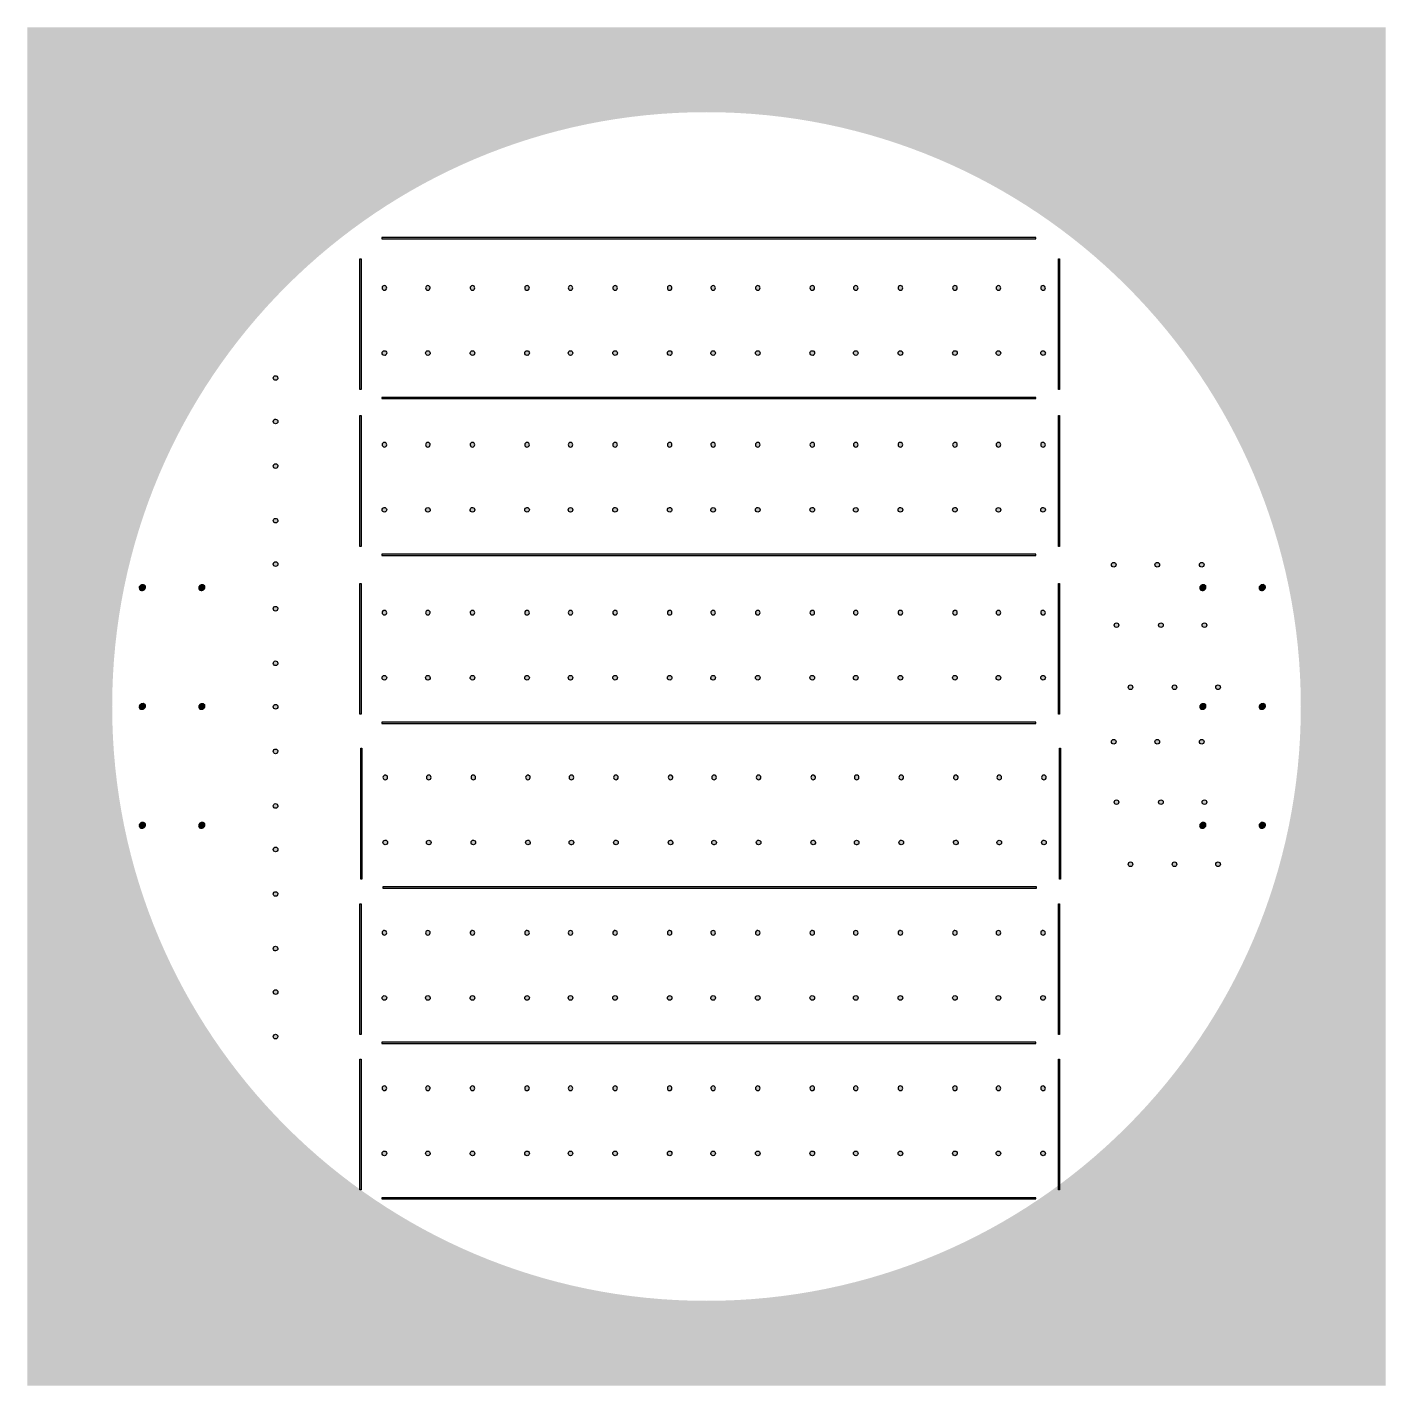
# Model space of a CAD drawing. Header units: inches. Extents: x 0 to 114300, y 0 to 114300.
import ezdxf

# ---------------------------------------------------------------- set-up
doc = ezdxf.new("R2010")
doc.units = ezdxf.units.IN
doc.header["$MEASUREMENT"] = 0
pattern_1 = [(45, (-851859.12726, -246464.06994), (-0.088388347648, 0.088388347648), [])]

# ---------------------------------------------------------------- blocks, each defined once
blk = doc.blocks.new('*U6')
h = blk.add_hatch(color=256)
edge = h.paths.add_edge_path()
edge.add_line((-3378, 959), (-3369, 963))
edge.add_arc((-3452, 1140), 195, 295.21094, 652.24829)
edge = h.paths.add_edge_path()
edge.add_line((3870, 965), (3879, 961))
edge.add_arc((3957, 1140), 195, 246.25786, 603.30902)
edge = h.paths.add_edge_path()
edge.add_line((295, 945), (305, 945))
edge.add_arc((300, 1140), 195, 271.46928, 628.53072)
for p, q in [((-3378, 959), (-3369, 963)), ((295, 945), (305, 945)), ((3870, 965), (3879, 961))]:
    blk.add_line(p, q)
for centre, start, end in [((-3452, 1140), 295.21094, 292.24829), ((300, 1140), 271.46928, 268.53072), ((3957, 1140), 246.25786, 243.30902)]:
    blk.add_arc(centre, 195, start, end)
blk = doc.blocks.new('*U4')
at = {"color": 0, "linetype": 'ByBlock', "lineweight": -2, "transparency": 16777216}
for p in [(0, 0), (12000, 0), (24000, 0), (36000, 0), (48000, 0)]:
    blk.add_blockref('*U6', p, dxfattribs=at)
blk = doc.blocks.new('*U5')
h = blk.add_hatch(color=256)
edge = h.paths.add_edge_path()
edge.add_line((-3378, 959), (-3369, 963))
edge.add_arc((-3452, 1140), 195, 295.21094, 652.24829)
edge = h.paths.add_edge_path()
edge.add_line((295, 945), (305, 945))
edge.add_arc((300, 1140), 195, 271.46928, 628.53072)
edge = h.paths.add_edge_path()
edge.add_line((3879, 961), (3870, 965))
edge.add_arc((3957, 1140), 195, -113.74214, 243.30902, ccw=False)
for p, q in [((-3378, 959), (-3369, 963)), ((295, 945), (305, 945)), ((3879, 961), (3870, 965))]:
    blk.add_line(p, q)
for centre, start, end in [((-3452, 1140), 295.21094, 292.24829), ((300, 1140), 271.46928, 268.53072), ((3957, 1140), 246.25786, 243.30902)]:
    blk.add_arc(centre, 195, start, end)
blk = doc.blocks.new('*U3')
at = {"color": 0, "linetype": 'ByBlock', "lineweight": -2, "transparency": 16777216}
for p in [(0, 0), (12000, 0), (24000, 0), (36000, 0), (48000, 0)]:
    blk.add_blockref('*U5', p, dxfattribs=at)
blk = doc.blocks.new('*U10')
h = blk.add_hatch(color=256)
edge = h.paths.add_edge_path()
edge.add_line((295, 945), (305, 945))
edge.add_arc((300, 1140), 195, 271.46928, 628.53072)
edge = h.paths.add_edge_path()
edge.add_line((3870, 965), (3879, 961))
edge.add_arc((3957, 1140), 195, 246.25786, 603.30902)
edge = h.paths.add_edge_path()
edge.add_line((-3378, 959), (-3369, 963))
edge.add_arc((-3452, 1140), 195, 295.21094, 652.24829)
for p, q in [((-3378, 959), (-3369, 963)), ((295, 945), (305, 945)), ((3870, 965), (3879, 961))]:
    blk.add_line(p, q)
for centre, start, end in [((-3452, 1140), 295.21094, 292.24829), ((300, 1140), 271.46928, 268.53072), ((3957, 1140), 246.25786, 243.30902)]:
    blk.add_arc(centre, 195, start, end)
blk = doc.blocks.new('*U12')
at = {"color": 0, "linetype": 'ByBlock', "lineweight": -2, "transparency": 16777216}
for p in [(0, 0), (12000, 0), (24000, 0), (36000, 0), (48000, 0)]:
    blk.add_blockref('*U10', p, dxfattribs=at)
blk = doc.blocks.new('*U13')
h = blk.add_hatch(color=256)
edge = h.paths.add_edge_path()
edge.add_line((-3378, 959), (-3369, 963))
edge.add_arc((-3452, 1140), 195, 295.21094, 652.24829)
edge = h.paths.add_edge_path()
edge.add_line((295, 945), (305, 945))
edge.add_arc((300, 1140), 195, 271.46928, 628.53072)
edge = h.paths.add_edge_path()
edge.add_line((3870, 965), (3879, 961))
edge.add_arc((3957, 1140), 195, 246.25786, 603.30902)
for p, q in [((-3378, 959), (-3369, 963)), ((295, 945), (305, 945)), ((3870, 965), (3879, 961))]:
    blk.add_line(p, q)
for centre, start, end in [((-3452, 1140), 295.21094, 292.24829), ((300, 1140), 271.46928, 268.53072), ((3957, 1140), 246.25786, 243.30902)]:
    blk.add_arc(centre, 195, start, end)
blk = doc.blocks.new('*U11')
at = {"color": 0, "linetype": 'ByBlock', "lineweight": -2, "transparency": 16777216}
for p in [(0, 0), (12000, 0), (24000, 0), (36000, 0), (48000, 0)]:
    blk.add_blockref('*U13', p, dxfattribs=at)
blk = doc.blocks.new('*U25')
h = blk.add_hatch(color=256)
edge = h.paths.add_edge_path()
edge.add_line((295, 945), (305, 945))
edge.add_arc((300, 1140), 195, 271.46928, 628.53072)
edge = h.paths.add_edge_path()
edge.add_line((3870, 965), (3879, 961))
edge.add_arc((3957, 1140), 195, 246.25786, 603.30902)
edge = h.paths.add_edge_path()
edge.add_line((-3378, 959), (-3369, 963))
edge.add_arc((-3452, 1140), 195, 295.21094, 652.24829)
for p, q in [((-3378, 959), (-3369, 963)), ((295, 945), (305, 945)), ((3870, 965), (3879, 961))]:
    blk.add_line(p, q)
for centre, start, end in [((-3452, 1140), 295.21094, 292.24829), ((300, 1140), 271.46928, 268.53072), ((3957, 1140), 246.25786, 243.30902)]:
    blk.add_arc(centre, 195, start, end)
blk = doc.blocks.new('*U23')
at = {"color": 0, "linetype": 'ByBlock', "lineweight": -2, "transparency": 16777216}
for p in [(0, 0), (12000, 0), (24000, 0), (36000, 0), (48000, 0)]:
    blk.add_blockref('*U25', p, dxfattribs=at)
blk = doc.blocks.new('*U24')
h = blk.add_hatch(color=256)
edge = h.paths.add_edge_path()
edge.add_line((295, 945), (305, 945))
edge.add_arc((300, 1140), 195, 271.46928, 628.53072)
edge = h.paths.add_edge_path()
edge.add_line((3870, 965), (3879, 961))
edge.add_arc((3957, 1140), 195, 246.25786, 603.30902)
edge = h.paths.add_edge_path()
edge.add_line((-3378, 959), (-3369, 963))
edge.add_arc((-3452, 1140), 195, 295.21094, 652.24829)
for p, q in [((-3378, 959), (-3369, 963)), ((295, 945), (305, 945)), ((3870, 965), (3879, 961))]:
    blk.add_line(p, q)
for centre, start, end in [((-3452, 1140), 295.21094, 292.24829), ((300, 1140), 271.46928, 268.53072), ((3957, 1140), 246.25786, 243.30902)]:
    blk.add_arc(centre, 195, start, end)
blk = doc.blocks.new('*U22')
at = {"color": 0, "linetype": 'ByBlock', "lineweight": -2, "transparency": 16777216}
for p in [(0, 0), (12000, 0), (24000, 0), (36000, 0), (48000, 0)]:
    blk.add_blockref('*U24', p, dxfattribs=at)
blk = doc.blocks.new('*U26')
h = blk.add_hatch(color=256)
edge = h.paths.add_edge_path()
edge.add_line((-3378, 959), (-3369, 963))
edge.add_arc((-3452, 1140), 195, 295.21094, 652.24829)
edge = h.paths.add_edge_path()
edge.add_line((3870, 965), (3879, 961))
edge.add_arc((3957, 1140), 195, 246.25786, 603.30902)
edge = h.paths.add_edge_path()
edge.add_line((295, 945), (305, 945))
edge.add_arc((300, 1140), 195, 271.46928, 628.53072)
for p, q in [((-3378, 959), (-3369, 963)), ((295, 945), (305, 945)), ((3870, 965), (3879, 961))]:
    blk.add_line(p, q)
for centre, start, end in [((-3452, 1140), 295.21094, 292.24829), ((300, 1140), 271.46928, 268.53072), ((3957, 1140), 246.25786, 243.30902)]:
    blk.add_arc(centre, 195, start, end)
blk = doc.blocks.new('*U28')
at = {"color": 0, "linetype": 'ByBlock', "lineweight": -2, "transparency": 16777216}
for p in [(0, 0), (12000, 0), (24000, 0), (36000, 0), (48000, 0)]:
    blk.add_blockref('*U26', p, dxfattribs=at)
blk = doc.blocks.new('*U29')
h = blk.add_hatch(color=256)
edge = h.paths.add_edge_path()
edge.add_line((-3378, 959), (-3369, 963))
edge.add_arc((-3452, 1140), 195, 295.21094, 652.24829)
edge = h.paths.add_edge_path()
edge.add_line((295, 945), (305, 945))
edge.add_arc((300, 1140), 195, 271.46928, 628.53072)
edge = h.paths.add_edge_path()
edge.add_line((3870, 965), (3879, 961))
edge.add_arc((3957, 1140), 195, 246.25786, 603.30902)
for p, q in [((-3378, 959), (-3369, 963)), ((295, 945), (305, 945)), ((3870, 965), (3879, 961))]:
    blk.add_line(p, q)
for centre, start, end in [((-3452, 1140), 295.21094, 292.24829), ((300, 1140), 271.46928, 268.53072), ((3957, 1140), 246.25786, 243.30902)]:
    blk.add_arc(centre, 195, start, end)
blk = doc.blocks.new('*U27')
at = {"color": 0, "linetype": 'ByBlock', "lineweight": -2, "transparency": 16777216}
for p in [(0, 0), (12000, 0), (24000, 0), (36000, 0), (48000, 0)]:
    blk.add_blockref('*U29', p, dxfattribs=at)
blk = doc.blocks.new('*U30')
h = blk.add_hatch(color=256)
edge = h.paths.add_edge_path()
edge.add_line((-3378, 959), (-3369, 963))
edge.add_arc((-3452, 1140), 195, 295.21094, 652.24829)
edge = h.paths.add_edge_path()
edge.add_line((295, 945), (305, 945))
edge.add_arc((300, 1140), 195, 271.46928, 628.53072)
edge = h.paths.add_edge_path()
edge.add_line((3870, 965), (3879, 961))
edge.add_arc((3957, 1140), 195, 246.25786, 603.30902)
for p, q in [((-3378, 959), (-3369, 963)), ((295, 945), (305, 945)), ((3870, 965), (3879, 961))]:
    blk.add_line(p, q)
for centre, start, end in [((-3452, 1140), 295.21094, 292.24829), ((300, 1140), 271.46928, 268.53072), ((3957, 1140), 246.25786, 243.30902)]:
    blk.add_arc(centre, 195, start, end)
blk = doc.blocks.new('*U32')
at = {"color": 0, "linetype": 'ByBlock', "lineweight": -2, "transparency": 16777216}
for p in [(0, 0), (12000, 0), (24000, 0), (36000, 0), (48000, 0)]:
    blk.add_blockref('*U30', p, dxfattribs=at)
blk = doc.blocks.new('*U33')
h = blk.add_hatch(color=256)
edge = h.paths.add_edge_path()
edge.add_line((-3378, 959), (-3369, 963))
edge.add_arc((-3452, 1140), 195, 295.21094, 652.24829)
edge = h.paths.add_edge_path()
edge.add_line((3870, 965), (3879, 961))
edge.add_arc((3957, 1140), 195, 246.25786, 603.30902)
edge = h.paths.add_edge_path()
edge.add_line((295, 945), (305, 945))
edge.add_arc((300, 1140), 195, 271.46928, 628.53072)
for p, q in [((-3378, 959), (-3369, 963)), ((295, 945), (305, 945)), ((3870, 965), (3879, 961))]:
    blk.add_line(p, q)
for centre, start, end in [((-3452, 1140), 295.21094, 292.24829), ((300, 1140), 271.46928, 268.53072), ((3957, 1140), 246.25786, 243.30902)]:
    blk.add_arc(centre, 195, start, end)
blk = doc.blocks.new('*U31')
at = {"color": 0, "linetype": 'ByBlock', "lineweight": -2, "transparency": 16777216}
for p in [(0, 0), (12000, 0), (24000, 0), (36000, 0), (48000, 0)]:
    blk.add_blockref('*U33', p, dxfattribs=at)
blk = doc.blocks.new('*U37')
h = blk.add_hatch(color=256)
edge = h.paths.add_edge_path()
edge.add_line((3870, 965), (3879, 961))
edge.add_arc((3957, 1140), 195, 246.25786, 603.30902)
edge = h.paths.add_edge_path()
edge.add_line((295, 945), (305, 945))
edge.add_arc((300, 1140), 195, 271.46928, 628.53072)
edge = h.paths.add_edge_path()
edge.add_line((-3378, 959), (-3369, 963))
edge.add_arc((-3452, 1140), 195, 295.21094, 652.24829)
for p, q in [((-3378, 959), (-3369, 963)), ((295, 945), (305, 945)), ((3870, 965), (3879, 961))]:
    blk.add_line(p, q)
for centre, start, end in [((-3452, 1140), 295.21094, 292.24829), ((300, 1140), 271.46928, 268.53072), ((3957, 1140), 246.25786, 243.30902)]:
    blk.add_arc(centre, 195, start, end)
blk = doc.blocks.new('*U35')
at = {"color": 0, "linetype": 'ByBlock', "lineweight": -2, "transparency": 16777216}
for p in [(0, 0), (12000, 0), (24000, 0), (36000, 0), (48000, 0)]:
    blk.add_blockref('*U37', p, dxfattribs=at)
blk = doc.blocks.new('*U36')
h = blk.add_hatch(color=256)
edge = h.paths.add_edge_path()
edge.add_line((-3378, 959), (-3369, 963))
edge.add_arc((-3452, 1140), 195, 295.21094, 652.24829)
edge = h.paths.add_edge_path()
edge.add_line((295, 945), (305, 945))
edge.add_arc((300, 1140), 195, 271.46928, 628.53072)
edge = h.paths.add_edge_path()
edge.add_line((3870, 965), (3879, 961))
edge.add_arc((3957, 1140), 195, 246.25786, 603.30902)
for p, q in [((-3378, 959), (-3369, 963)), ((295, 945), (305, 945)), ((3870, 965), (3879, 961))]:
    blk.add_line(p, q)
for centre, start, end in [((-3452, 1140), 295.21094, 292.24829), ((300, 1140), 271.46928, 268.53072), ((3957, 1140), 246.25786, 243.30902)]:
    blk.add_arc(centre, 195, start, end)
blk = doc.blocks.new('*U34')
at = {"color": 0, "linetype": 'ByBlock', "lineweight": -2, "transparency": 16777216}
for p in [(0, 0), (12000, 0), (24000, 0), (36000, 0), (48000, 0)]:
    blk.add_blockref('*U36', p, dxfattribs=at)
blk = doc.blocks.new('*U85')
h = blk.add_hatch(color=256)
edge = h.paths.add_edge_path()
edge.add_line((3879, 961), (3870, 965))
edge.add_arc((3957, 1140), 195, -113.74214, 243.30902, ccw=False)
edge = h.paths.add_edge_path()
edge.add_line((305, 945), (295, 945))
edge.add_arc((300, 1140), 195, -88.53072, 268.53072, ccw=False)
edge = h.paths.add_edge_path()
edge.add_line((-3369, 963), (-3378, 959))
edge.add_arc((-3452, 1140), 195, -64.78906, 292.24829, ccw=False)
for p, q in [((-3369, 963), (-3378, 959)), ((305, 945), (295, 945)), ((3879, 961), (3870, 965))]:
    blk.add_line(p, q)
for centre, start, end in [((-3452, 1140), 295.21094, 292.24829), ((300, 1140), 271.46928, 268.53072), ((3957, 1140), 246.25786, 243.30902)]:
    blk.add_arc(centre, 195, start, end)
blk = doc.blocks.new('*U84')
at = {"color": 0, "linetype": 'ByBlock', "lineweight": -2, "transparency": 16777216}
for p in [(0, 0), (12000, 0), (24000, 0), (36000, 0), (48000, 0)]:
    blk.add_blockref('*U85', p, dxfattribs=at)
blk = doc.blocks.new('*U193')
h = blk.add_hatch()
h.set_pattern_fill('ANSI31', color=256)
h.set_pattern_definition(pattern_1)
edge = h.paths.add_edge_path()
edge.add_arc((0, 0), 258, 0, 360)
h.paths.add_polyline_path([(-100, -34), (-125, -34), (-125, -125), (-34, -125), (-34, -100), (-31, -100), (-31, -75), (-28, -75), (-28, -50), (-25, -50), (-25, -25), (-50, -25), (-50, -28), (-75, -28), (-75, -31), (-100, -31)], flags=16)
h.paths.add_polyline_path([(34, -100), (34, -125), (125, -125), (125, -34), (100, -34), (100, -31), (75, -31), (75, -28), (50, -28), (50, -25), (25, -25), (25, -50), (28, -50), (28, -75), (31, -75), (31, -100)], flags=16)
h.paths.add_polyline_path([(-34, 100), (-34, 125), (-125, 125), (-125, 34), (-100, 34), (-100, 31), (-75, 31), (-75, 28), (-50, 28), (-50, 25), (-25, 25), (-25, 50), (-28, 50), (-28, 75), (-31, 75), (-31, 100)], flags=16)
h.paths.add_polyline_path([(100, 34), (125, 34), (125, 125), (34, 125), (34, 100), (31, 100), (31, 75), (28, 75), (28, 50), (25, 50), (25, 25), (50, 25), (50, 28), (75, 28), (75, 31), (100, 31)], flags=16)
blk = doc.blocks.new('*U194')
at = {"color": 0, "linetype": 'ByBlock', "lineweight": -2, "transparency": 16777216}
for p in [(0, 0), (5000, 0), (0, -10000), (5000, -10000), (0, -20000), (5000, -20000)]:
    blk.add_blockref('*U193', p, dxfattribs=at)
blk = doc.blocks.new('*U198')
h = blk.add_hatch()
h.set_pattern_fill('ANSI31', color=256)
h.set_pattern_definition(pattern_1)
edge = h.paths.add_edge_path()
edge.add_arc((0, 0), 258, 0, 360)
h.paths.add_polyline_path([(-100, -34), (-125, -34), (-125, -125), (-34, -125), (-34, -100), (-31, -100), (-31, -75), (-28, -75), (-28, -50), (-25, -50), (-25, -25), (-50, -25), (-50, -28), (-75, -28), (-75, -31), (-100, -31)], flags=16)
h.paths.add_polyline_path([(34, -100), (34, -125), (125, -125), (125, -34), (100, -34), (100, -31), (75, -31), (75, -28), (50, -28), (50, -25), (25, -25), (25, -50), (28, -50), (28, -75), (31, -75), (31, -100)], flags=16)
h.paths.add_polyline_path([(-34, 100), (-34, 125), (-125, 125), (-125, 34), (-100, 34), (-100, 31), (-75, 31), (-75, 28), (-50, 28), (-50, 25), (-25, 25), (-25, 50), (-28, 50), (-28, 75), (-31, 75), (-31, 100)], flags=16)
h.paths.add_polyline_path([(100, 34), (125, 34), (125, 125), (34, 125), (34, 100), (31, 100), (31, 75), (28, 75), (28, 50), (25, 50), (25, 25), (50, 25), (50, 28), (75, 28), (75, 31), (100, 31)], flags=16)
blk = doc.blocks.new('*U199')
at = {"color": 0, "linetype": 'ByBlock', "lineweight": -2, "transparency": 16777216}
for p in [(0, 0), (5000, 0), (0, -10000), (5000, -10000), (0, -20000), (5000, -20000)]:
    blk.add_blockref('*U198', p, dxfattribs=at)

msp = doc.modelspace()

# ---------------------------------------------------------------- hatches: boundary and pattern name
h = msp.add_hatch()
h.set_pattern_fill('ANSI31', color=256)
edge = h.paths.add_edge_path(flags=16)
edge.add_arc((57150, 57150), 50000, 0, 360)
h.paths.add_polyline_path([(0, 0), (114300, 0), (114300, 114300), (0, 114300)])
h = msp.add_hatch(color=256)
h.dxf.hatch_style = 1
h.paths.add_polyline_path([(84845, 96593), (29845, 96593), (29845, 96493), (84845, 96493)])
h = msp.add_hatch(color=256)
h.dxf.hatch_style = 1
h.paths.add_polyline_path([(27987, 94812), (28087, 94812), (28087, 83812), (27987, 83812)])
h = msp.add_hatch(color=256)
h.dxf.hatch_style = 1
h.paths.add_polyline_path([(86760, 94812), (86860, 94812), (86860, 83812), (86760, 83812)])
h = msp.add_hatch(color=256)
h.dxf.hatch_style = 1
h.paths.add_polyline_path([(84845, 83150), (29845, 83150), (29845, 83050), (84845, 83050)])
h = msp.add_hatch(color=256)
h.dxf.hatch_style = 1
h.paths.add_polyline_path([(84845, 69961), (29845, 69961), (29845, 69861), (84845, 69861)])
h.paths.add_polyline_path([(27987, 81623), (28087, 81623), (28087, 70623), (27987, 70623)])
h = msp.add_hatch(color=256)
edge = h.paths.add_edge_path()
edge.add_arc((98811, 69077), 195, 0, 360)
edge = h.paths.add_edge_path()
edge.add_arc((95071, 69077), 195, 0, 360)
edge = h.paths.add_edge_path()
edge.add_arc((91409, 69077), 195, 0, 360)
h = msp.add_hatch(color=256)
h.dxf.hatch_style = 1
h.paths.add_polyline_path([(27987, 67495), (28087, 67495), (28087, 56495), (27987, 56495)])
h = msp.add_hatch(color=256)
h.dxf.hatch_style = 1
h.paths.add_polyline_path([(84845, 55832), (29845, 55832), (29845, 55732), (84845, 55732)])
h.paths.add_polyline_path([(86760, 67495), (86860, 67495), (86860, 56495), (86760, 56495)])
h = msp.add_hatch(color=256)
edge = h.paths.add_edge_path()
edge.add_arc((91641, 63992), 195, 0, 360)
edge = h.paths.add_edge_path()
edge.add_arc((99041, 63992), 195, 0, 360)
edge = h.paths.add_edge_path()
edge.add_arc((95379, 63992), 195, 0, 360)
h = msp.add_hatch(color=256)
edge = h.paths.add_edge_path()
edge.add_arc((92822, 58770), 195, 0, 360)
edge = h.paths.add_edge_path()
edge.add_arc((96520, 58770), 195, 0, 360)
edge = h.paths.add_edge_path()
edge.add_arc((100187, 58770), 195, 0, 360)
h = msp.add_hatch(color=256)
edge = h.paths.add_edge_path()
edge.add_arc((98811, 54185), 195, 0, 360)
edge = h.paths.add_edge_path()
edge.add_arc((95071, 54185), 195, 0, 360)
edge = h.paths.add_edge_path()
edge.add_arc((91409, 54185), 195, 0, 360)
h = msp.add_hatch(color=256)
h.dxf.hatch_style = 1
h.paths.add_polyline_path([(28061, 53635), (28161, 53635), (28161, 42635), (28061, 42635)])
h.paths.add_polyline_path([(84919, 41973), (29919, 41973), (29919, 41873), (84919, 41873)])
h.paths.add_polyline_path([(27987, 40561), (28087, 40561), (28087, 29561), (27987, 29561)])
h.paths.add_polyline_path([(86834, 53635), (86934, 53635), (86934, 42635), (86834, 42635)])
h.paths.add_polyline_path([(86760, 40561), (86860, 40561), (86860, 29561), (86760, 29561)])
h.paths.add_polyline_path([(86760, 27482), (86860, 27482), (86860, 16482), (86760, 16482)])
h.paths.add_polyline_path([(84845, 28899), (29845, 28899), (29845, 28799), (84845, 28799)])
h.paths.add_polyline_path([(27987, 27482), (28087, 27482), (28087, 16482), (27987, 16482)])
h.paths.add_polyline_path([(84845, 15820), (29845, 15820), (29845, 15720), (84845, 15720)])
h = msp.add_hatch(color=256)
edge = h.paths.add_edge_path()
edge.add_arc((91641, 49100), 195, 0, 360)
edge = h.paths.add_edge_path()
edge.add_arc((99041, 49100), 195, 0, 360)
edge = h.paths.add_edge_path()
edge.add_arc((95379, 49100), 195, 0, 360)
h = msp.add_hatch(color=256)
edge = h.paths.add_edge_path()
edge.add_arc((92822, 43878), 195, 0, 360)
edge = h.paths.add_edge_path()
edge.add_arc((96520, 43878), 195, 0, 360)
edge = h.paths.add_edge_path()
edge.add_arc((100187, 43878), 195, 0, 360)

# ---------------------------------------------------------------- linework, layer by layer
for points in [[(84845, 96593), (29845, 96593), (29845, 96493), (84845, 96493)], [(27987, 94812), (28087, 94812), (28087, 83812), (27987, 83812)], [(86760, 94812), (86860, 94812), (86860, 83812), (86760, 83812)], [(84845, 83150), (29845, 83150), (29845, 83050), (84845, 83050)], [(27987, 81623), (28087, 81623), (28087, 70623), (27987, 70623)], [(86760, 81623), (86860, 81623), (86860, 70623), (86760, 70623)], [(84845, 69961), (29845, 69961), (29845, 69861), (84845, 69861)], [(27987, 67495), (28087, 67495), (28087, 56495), (27987, 56495)], [(86760, 67495), (86860, 67495), (86860, 56495), (86760, 56495)], [(84845, 55832), (29845, 55832), (29845, 55732), (84845, 55732)], [(28061, 53635), (28161, 53635), (28161, 42635), (28061, 42635)], [(86834, 53635), (86934, 53635), (86934, 42635), (86834, 42635)], [(84919, 41973), (29919, 41973), (29919, 41873), (84919, 41873)], [(27987, 40561), (28087, 40561), (28087, 29561), (27987, 29561)], [(86760, 40561), (86860, 40561), (86860, 29561), (86760, 29561)], [(84845, 28899), (29845, 28899), (29845, 28799), (84845, 28799)], [(27987, 27482), (28087, 27482), (28087, 16482), (27987, 16482)], [(86760, 27482), (86860, 27482), (86860, 16482), (86760, 16482)], [(84845, 15820), (29845, 15820), (29845, 15720), (84845, 15720)]]:
    msp.add_lwpolyline(points, close=True)
for centre in [(91409, 69077), (95071, 69077), (98811, 69077), (91641, 63992), (95379, 63992), (99041, 63992), (92822, 58770), (96520, 58770), (100187, 58770), (91409, 54185), (95071, 54185), (98811, 54185), (91641, 49100), (95379, 49100), (99041, 49100), (92822, 43878), (96520, 43878), (100187, 43878)]:
    msp.add_circle(centre, 195)

# ---------------------------------------------------------------- block references
at = {"rotation": 180}
for name, p in [('*U4', (82009, 93501)), ('*U12', (82009, 80313)), ('*U28', (82009, 66184)), ('*U23', (82083, 52324)), ('*U32', (82009, 39251)), ('*U35', (82009, 26171))]:
    msp.add_blockref(name, p, dxfattribs=at)
at = {"xscale": -1}
for name, p in [('*U3', (82009, 85746)), ('*U11', (82009, 72557)), ('*U194', (14695, 67150)), ('*U199', (103911, 67150)), ('*U27', (82009, 58429)), ('*U22', (82083, 44569)), ('*U31', (82009, 31495)), ('*U34', (82009, 18416))]:
    msp.add_blockref(name, p, dxfattribs=at)
at = {"xscale": -1, "rotation": 270}
msp.add_blockref('*U84', (19754, 32828), dxfattribs=at)

doc.saveas('drawing.dxf')
